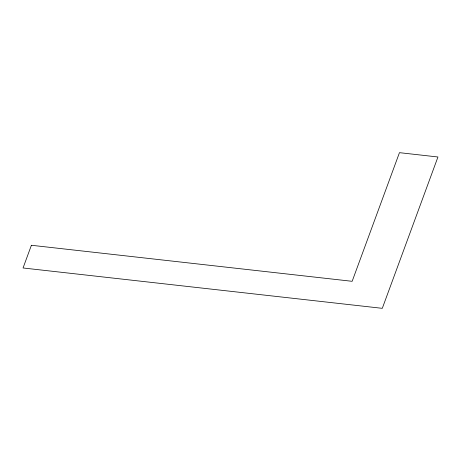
<?xml version="1.0" encoding="UTF-8"?>
<svg xmlns="http://www.w3.org/2000/svg" width="461" height="461" viewBox="0 0 461 461"><rect width="100%" height="100%" fill="white"/><g stroke="black" fill="none" stroke-linecap="round" stroke-linejoin="round"><path stroke-width="0.69" d="M31.4 245.275L23.05 267.979L382.296 308.334L437.95 156.988L399.462 152.666L352.152 281.308L31.4 245.275"/></g></svg>
